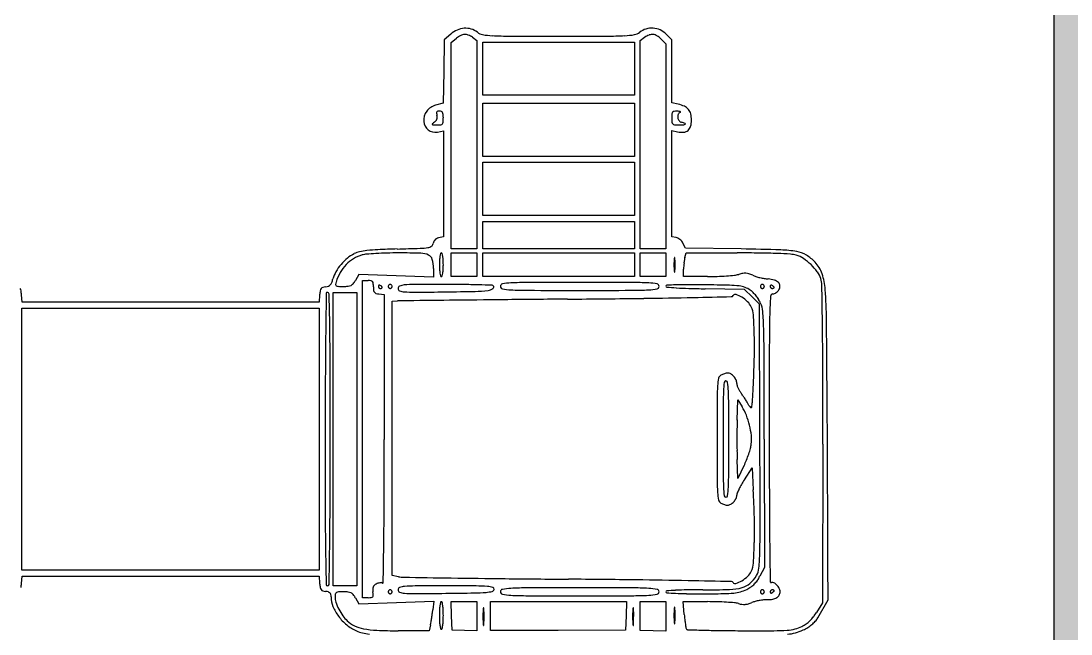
# Model space of a CAD drawing. Header units: metres. Extents: x -22 to 82, y -7 to 32.
# Drawn here: x 19.633 to 21.888, y 27.571 to 28.887 of the extents above; entities that cross this region are included whole.
import ezdxf

# ---------------------------------------------------------------- set-up
doc = ezdxf.new("R2010")
doc.units = ezdxf.units.M
doc.header["$LTSCALE"] = 2
doc.header["$MEASUREMENT"] = 0
doc.layers.add('ZSILUETAEDIFICIO', color=253, linetype='CONTINUOUS')
doc.layers.add('ZVEREDA', color=253, linetype='CONTINUOUS')

msp = doc.modelspace()

# ---------------------------------------------------------------- hatches: boundary and pattern name
at = {"layer": 'ZVEREDA'}
h = msp.add_hatch(dxfattribs=at)
h.set_pattern_fill('AR-SAND', color=256, scale=0.08)
h.set_pattern_definition([(37.5, (100.32176, 117.4582), (-0.00503947, 0.1541459), [0, -0.1216, 0, -0.136, 0, -0.13]), (7.5, (100.32176, 117.4582), (0.14158214, 0.22577169), [0, -0.0656, 0, -0.1096, 0, -0.042]), (327.5, (100.22336, 117.4582), (0.24913135, 0.00045272), [0, -0.04, 0, -0.144, 0, -0.188]), (317.5, (100.22336, 117.4582), (0.24049013, 0.07021405), [0, -0.02, 0, -0.0944, 0, -0.108])])
h.paths.add_polyline_path([(31.4583, 30.1), (-5.5805, 30.142), (-5.4962, 24.7096), (0.5054, 24.7146), (0.5054, 23.0251), (2.9054, 23.0251), (2.9058, 24.7146), (7.7058, 24.7146), (7.7058, 23.0252), (10.1053, 23.0252), (10.1058, 24.7146), (12.5056, 24.7146), (14.9058, 24.7146), (14.9058, 23.0251), (17.3055, 23.0251), (17.3059, 24.7146), (22.1055, 24.6346), (22.1055, 23.0246), (24.505, 23.0246), (24.505, 24.6341), (31.4583, 24.6146), (29.3056, 24.6146), (29.3056, 20.6109), (30.5057, 20.6133), (30.5057, 24.6146), (31.4583, 24.6146)])
h.paths.add_polyline_path([(3.275, 29.8475), (21.8512, 29.8475), (21.8512, 26.263), (3.275, 26.263)], flags=16)
edge = h.paths.add_edge_path(flags=0)
edge.add_line((4.1908, 28.4533), (4.1918, 28.4533))
edge.add_arc((4.0309, 28.4787), 0.1629, 351.0385, 357.366)
edge.add_arc((4.1126, 28.475), 0.0811, 344.5372, 357.3661, ccw=False)
edge = h.paths.add_edge_path(flags=0)
edge.add_arc((4.1295, 28.4836), 0.0424, 8.4462, 17.0428)
edge.add_arc((4.0485, 28.4688), 0.1245, 3.3255, 12.6571, ccw=False)
edge.add_arc((4.0097, 28.4665), 0.1634, 3.3255, 5.868)
edge.add_arc((4.0245, 28.468), 0.1486, 5.8679, 8.4462)
edge = h.paths.add_edge_path(flags=0)
edge.add_arc((4.1876, 27.7105), 0.00551, 0, 44.6492, ccw=False)
edge.add_line((4.1931, 27.7105), (4.1932, 27.7106))
edge.add_arc((4.0831, 27.7214), 0.1106, 354.3758, 357.7808)
edge.add_arc((4.0835, 27.7271), 0.1106, 354.846, 363.6004)
edge.add_arc((4.2651, 27.7157), 0.0736, 165.5855, 181.0366)
edge = h.paths.add_edge_path(flags=0)
edge.add_ellipse((4.1558, 27.5523), major_axis=(-0.0049, 0.5517), ratio=0.076457, start_angle=264.4117, end_angle=281.9146, ccw=False)
edge.add_arc((-177.0033, 27.2461), 181.2018, 0, 0.079936, ccw=False)
edge.add_line((4.1985, 27.2461), (4.2105, 27.659))
edge.add_ellipse((4.1869, 27.7778), major_axis=(0.0158, -0.1078), ratio=0.516109, start_angle=337.0553, end_angle=345.8043, ccw=False)
edge = h.paths.add_edge_path(flags=0)
edge.add_arc((387.038, 26.5735), 383.1771, 179.79628, 179.822716, ccw=False)
edge.add_arc((63.4766, 27.7239), 59.6136, 179.624227, 179.79628, ccw=False)
edge.add_arc((107.9127, 27.4325), 104.0507, 179.489221, 179.624227, ccw=False)
edge.add_arc((4.9088, 28.3258), 1.0432, 173.5744, 178.1176, ccw=False)
edge.add_arc((3.942, 28.4364), 0.0701, 136.944, 174.9431, ccw=False)
edge.add_arc((3.9396, 28.4449), 0.0627, 98.5726, 141.1717, ccw=False)
edge.add_arc((3.9718, 28.2741), 0.2365, 91.7834, 100.1162, ccw=False)
edge.add_arc((4.1614, 22.1858), 6.3277, 91.01273, 91.78342, ccw=False)
edge.add_line((4.0495, 28.5126), (4.1692, 28.5147))
edge.add_line((4.1692, 28.5147), (4.1798, 28.5304))
edge.add_arc((4.1908, 28.5249), 0.0124, 51.761, 153.6132, ccw=False)
edge.add_line((4.1985, 28.5347), (4.1985, 28.5364))
edge.add_arc((4.1933, 28.5159), 0.0211, 75.9141, 183.0668)
edge.add_line((4.1722, 28.5147), (4.0495, 28.5126))
edge.add_arc((4.1614, 22.1858), 6.3277, 91.01273, 91.78342)
edge.add_arc((3.9718, 28.2741), 0.2365, 91.7834, 100.1162)
edge.add_arc((3.9413, 28.4452), 0.0627, 100.1162, 120.5229)
edge.add_arc((3.9423, 28.4373), 0.0701, 117.9506, 158.4595)
edge.add_arc((4.0014, 28.4159), 0.133, 159.246, 175.8968)
edge.add_arc((4.9093, 28.3508), 1.0432, 175.8968, 179.4892)
edge.add_arc((107.9127, 27.4325), 104.0507, 179.489221, 179.624227)
edge.add_arc((63.4766, 27.7239), 59.6136, 179.624227, 179.79628)
edge.add_arc((387.038, 26.5735), 383.1771, 179.79628, 179.822716)
edge.add_line((3.8628, 27.7591), (3.8846, 27.7207))
edge.add_arc((3.9293, 27.7485), 0.0526, 211.8735, 222.0821)
edge.add_arc((3.9401, 27.7583), 0.0672, 222.0818, 230.2564)
edge.add_arc((3.9584, 27.7834), 0.0983, 231.4181, 254.9742)
edge.add_arc((3.9594, 27.7758), 0.0912, 253.174, 268.2173)
edge.add_arc((3.9686, 41.2492), 13.5646, 269.9489, 270.35325)
edge.add_arc((4.0495, 16.955), 10.7299, 89.50758, 89.98541, ccw=False)
edge.add_arc((4.1302, 27.5401), 0.1448, 64.1703, 85.4495, ccw=False)
edge.add_arc((4.1917, 27.6664), 0.00437, 1.4283, 68.3499, ccw=False)
edge.add_arc((4.1974, 27.677), 0.0106, 212.0429, 263.0773, ccw=False)
edge.add_arc((4.2006, 27.71), 0.0405, 231.8085, 252.485, ccw=False)
edge.add_arc((4.1618, 27.6626), 0.0209, 48.5314, 82.6306)
edge.add_arc((4.1193, 27.1331), 0.552, 85.311, 89.9948)
edge.add_arc((4.1184, 16.9552), 10.7299, 89.99478, 90.35325)
edge.add_arc((4.0738, 41.2495), 13.5646, 269.50474, 269.90909, ccw=False)
edge.add_arc((3.9566, 27.7766), 0.0912, 239.2648, 269.9489, ccw=False)
edge.add_arc((3.9401, 27.7583), 0.0672, 215.7669, 243.3781, ccw=False)
edge.add_line((3.8856, 27.719), (3.8628, 27.7591))
edge = h.paths.add_edge_path(flags=0)
edge.add_arc((3.9822, 27.7771), 0.00397, 57.0935, 128.0095, ccw=False)
edge.add_arc((3.9838, 27.7769), 0.00357, -36.3961, 80.5164, ccw=False)
edge.add_arc((3.985, 27.7756), 0.00181, 293.7972, 335.1241, ccw=False)
edge.add_arc((3.9849, 27.7759), 0.00219, 257.1682, 293.7965, ccw=False)
edge.add_arc((3.9855, 27.779), 0.00532, 238.2827, 257.1685, ccw=False)
edge.add_arc((3.9803, 27.7768), 0.00343, 99.0297, 315.498, ccw=False)
edge = h.paths.add_edge_path(flags=0)
edge.add_arc((4.0039, 27.7765), 0.0042, 179.5419, 270.4581)
edge.add_arc((4.0039, 27.7765), 0.0042, 269.35, 383.1232)
edge.add_arc((4.0039, 27.7767), 0.0042, 19.9641, 182.4789)
edge = h.paths.add_edge_path(flags=0)
edge.add_arc((3.9794, 28.4299), 0.000965, 125.0908, 237.6009)
edge.add_arc((3.996, 28.407), 0.0279, 127.8062, 268.779)
edge.add_line((3.9954, 28.3791), (4.0027, 28.3865))
edge.add_arc((4.1001, 28.3876), 0.0974, 166.3647, 180.7016, ccw=False)
edge.add_arc((3.9916, 28.42), 0.0168, 325.7976, 488.4775)
edge.add_arc((3.9953, 28.4523), 0.0238, 233.411, 272.5959)
edge.add_arc((3.987, 28.4251), 0.01, 20.1732, 145.4473)

# ---------------------------------------------------------------- linework, layer by layer
at = {"layer": 'ZSILUETAEDIFICIO'}
for p, q in [((21.8512, 29.7329), (21.8512, 26.1484)), ((20.5423, 28.8471), (20.5409, 28.7791)), ((20.5561, 28.8594), (20.5423, 28.8471)), ((20.5571, 28.8415), (20.5682, 28.8503)), ((20.6027, 28.8525), (20.6121, 28.8459)), ((20.9632, 28.8459), (20.9726, 28.8525)), ((21.0078, 28.8487), (21.0182, 28.8383)), ((21.0309, 28.847), (21.0185, 28.8594)), ((21.0309, 28.7793), (21.0309, 28.847)), ((20.5571, 28.6197), (20.5571, 28.8415)), ((20.6121, 28.8459), (20.6121, 28.6219)), ((20.6248, 28.785), (20.6248, 28.8421)), ((20.6248, 28.8421), (20.7876, 28.8421)), ((20.7876, 28.8421), (20.9505, 28.8421)), ((20.9505, 28.8421), (20.9505, 28.785)), ((20.9632, 28.6219), (20.9632, 28.8459)), ((21.0182, 28.8383), (21.0182, 28.6181)), ((20.5409, 28.7791), (20.5396, 28.7112)), ((20.6248, 28.7279), (20.6248, 28.785)), ((20.9505, 28.785), (20.9505, 28.7279)), ((21.0309, 28.7117), (21.0309, 28.7793)), ((20.5396, 28.7112), (20.5237, 28.7069)), ((20.7876, 28.7279), (20.6248, 28.7279)), ((20.6248, 28.6539), (20.6248, 28.711)), ((20.6248, 28.711), (20.7876, 28.711)), ((20.9505, 28.7279), (20.7876, 28.7279)), ((20.7876, 28.711), (20.9505, 28.711)), ((20.9505, 28.711), (20.9505, 28.6539)), ((21.0446, 28.7087), (21.0309, 28.7117)), ((20.5274, 28.649), (20.5402, 28.6516)), ((20.5402, 28.6516), (20.5402, 28.5379)), ((20.6248, 28.5968), (20.6248, 28.6539)), ((20.9505, 28.6539), (20.9505, 28.5968)), ((21.0309, 28.5382), (21.0309, 28.6524)), ((21.0309, 28.6524), (21.0433, 28.6497)), ((20.6121, 28.6219), (20.6121, 28.398)), ((20.9632, 28.398), (20.9632, 28.6219)), ((20.5571, 28.398), (20.5571, 28.6197)), ((21.0182, 28.6181), (21.0182, 28.398)), ((20.7876, 28.5968), (20.6248, 28.5968)), ((20.6248, 28.527), (20.6248, 28.5841)), ((20.6248, 28.5841), (20.7876, 28.5841)), ((20.9505, 28.5968), (20.7876, 28.5968)), ((20.7876, 28.5841), (20.9505, 28.5841)), ((20.9505, 28.5841), (20.9505, 28.527)), ((20.5402, 28.5379), (20.5402, 28.4243)), ((21.0309, 28.4239), (21.0309, 28.5382)), ((20.6248, 28.4699), (20.6248, 28.527)), ((20.9505, 28.527), (20.9505, 28.4699)), ((20.7876, 28.4699), (20.6248, 28.4699)), ((20.9505, 28.4699), (20.7876, 28.4699)), ((20.6248, 28.4276), (20.6248, 28.4572)), ((20.6248, 28.4572), (20.7876, 28.4572)), ((20.7876, 28.4572), (20.9505, 28.4572)), ((20.9505, 28.4572), (20.9505, 28.4276)), ((20.5402, 28.4243), (20.5299, 28.4217)), ((20.6248, 28.398), (20.6248, 28.4276)), ((20.9505, 28.4276), (20.9505, 28.398)), ((21.0403, 28.4226), (21.0309, 28.4239)), ((20.5846, 28.398), (20.5571, 28.398)), ((20.6121, 28.398), (20.5846, 28.398)), ((20.7876, 28.398), (20.6248, 28.398)), ((20.9505, 28.398), (20.7876, 28.398)), ((20.9907, 28.398), (20.9632, 28.398)), ((21.0182, 28.398), (20.9907, 28.398)), ((21.0602, 28.4001), (21.0549, 28.4107)), ((21.1798, 28.398), (21.0602, 28.4001)), ((20.5571, 28.3641), (20.5571, 28.3895)), ((20.5571, 28.3895), (20.5846, 28.3895)), ((20.5846, 28.3895), (20.6121, 28.3895)), ((20.6121, 28.3895), (20.6121, 28.3641)), ((20.6248, 28.3641), (20.6248, 28.3895)), ((20.6248, 28.3895), (20.7876, 28.3895)), ((20.7876, 28.3895), (20.9505, 28.3895)), ((20.9505, 28.3895), (20.9505, 28.3641)), ((20.9632, 28.3641), (20.9632, 28.3895)), ((20.9632, 28.3895), (20.9907, 28.3895)), ((20.9907, 28.3895), (21.0182, 28.3895)), ((21.0182, 28.3895), (21.0182, 28.3641)), ((21.0589, 28.38), (21.0615, 28.3895)), ((21.0615, 28.3895), (21.1715, 28.3895)), ((20.5189, 28.3561), (20.519, 28.3375)), ((20.5571, 28.3388), (20.5571, 28.3641)), ((20.6121, 28.3641), (20.6121, 28.3388)), ((20.6248, 28.3388), (20.6248, 28.3641)), ((20.9505, 28.3641), (20.9505, 28.3388)), ((20.9632, 28.3388), (20.9632, 28.3641)), ((21.0182, 28.3641), (21.0182, 28.3388)), ((21.0562, 28.3388), (21.0563, 28.3546)), ((20.359, 28.3434), (20.3514, 28.3305)), ((20.439, 28.3404), (20.359, 28.3434)), ((20.3667, 27.9898), (20.3667, 28.3303)), ((20.3667, 28.3303), (20.3784, 28.3303)), ((20.519, 28.3375), (20.439, 28.3404)), ((20.5846, 28.3388), (20.5571, 28.3388)), ((20.6121, 28.3388), (20.5846, 28.3388)), ((20.7876, 28.3388), (20.6248, 28.3388)), ((20.9505, 28.3388), (20.7876, 28.3388)), ((20.9907, 28.3388), (20.9632, 28.3388)), ((21.0182, 28.3388), (20.9907, 28.3388)), ((21.1076, 28.3388), (21.0562, 28.3388)), ((20.3033, 27.9898), (20.3033, 28.3049)), ((20.3033, 28.3049), (20.3287, 28.3049)), ((20.3287, 28.3049), (20.3541, 28.3049)), ((20.3541, 28.3049), (20.3541, 27.9898)), ((21.1872, 28.3113), (21.1027, 28.3126)), ((21.2032, 28.2953), (21.1872, 28.3113)), ((19.6355, 28.2838), (19.6342, 28.2996)), ((19.9543, 28.2838), (19.6355, 28.2838)), ((20.2732, 28.2838), (19.9543, 28.2838)), ((20.2745, 28.2996), (20.2732, 28.2838)), ((20.4016, 28.3015), (20.4133, 28.3001)), ((20.4133, 28.3001), (20.4133, 27.9893)), ((20.4302, 28.2859), (20.4418, 28.2865)), ((20.4302, 27.9913), (20.4302, 28.2859)), ((21.2191, 28.2794), (21.2032, 28.2953)), ((19.635, 27.9898), (19.635, 28.2711)), ((19.635, 28.2711), (19.9543, 28.2711)), ((19.9543, 28.2711), (20.2737, 28.2711)), ((20.2737, 28.2711), (20.2737, 27.9898)), ((21.2202, 27.995), (21.2191, 28.2794)), ((21.1714, 28.0308), (21.1726, 28.0744)), ((21.1726, 28.0744), (21.182, 28.0592)), ((19.635, 27.7085), (19.635, 27.9898)), ((20.2737, 27.9898), (20.2737, 27.7085)), ((20.3033, 27.6746), (20.3033, 27.9898)), ((20.3541, 27.9898), (20.3541, 27.6746)), ((20.3667, 27.6493), (20.3667, 27.9898)), ((20.4302, 27.6968), (20.4302, 27.9913)), ((21.2296, 27.9896), (21.2297, 27.7145)), ((21.3551, 27.9789), (21.3545, 27.638)), ((21.1726, 27.9052), (21.1714, 27.9462)), ((21.186, 27.9327), (21.1726, 27.9052)), ((21.1868, 27.9027), (21.2032, 27.928)), ((21.2032, 27.928), (21.2059, 27.8806)), ((19.9543, 27.7085), (19.635, 27.7085)), ((20.2737, 27.7085), (19.9543, 27.7085)), ((20.4439, 27.6943), (20.4302, 27.6968)), ((21.2297, 27.7145), (21.2202, 27.6956)), ((19.6342, 27.6799), (19.6355, 27.6958)), ((19.6355, 27.6958), (19.9543, 27.6958)), ((19.9543, 27.6958), (20.2732, 27.6958)), ((20.2732, 27.6958), (20.2745, 27.6799)), ((20.3287, 27.6746), (20.3033, 27.6746)), ((20.3541, 27.6746), (20.3287, 27.6746)), ((20.3514, 27.6491), (20.359, 27.6362)), ((20.359, 27.6362), (20.4395, 27.6392)), ((20.3787, 27.6493), (20.3667, 27.6493)), ((20.4395, 27.6392), (20.52, 27.6421)), ((20.52, 27.6421), (20.5177, 27.6235)), ((20.558, 27.6101), (20.5567, 27.6408)), ((20.5567, 27.6408), (20.5844, 27.6408)), ((20.5844, 27.6408), (20.6121, 27.6408)), ((20.6121, 27.6408), (20.6121, 27.6095)), ((20.6417, 27.6097), (20.6417, 27.6408)), ((20.6417, 27.6408), (20.7878, 27.6408)), ((20.7878, 27.6408), (20.9339, 27.6408)), ((20.9339, 27.6408), (20.9327, 27.6101)), ((20.9632, 27.6099), (20.9632, 27.6408)), ((20.9632, 27.6408), (20.9907, 27.6408)), ((20.9907, 27.6408), (21.0182, 27.6408)), ((21.0182, 27.6408), (21.0182, 27.6092)), ((21.0576, 27.6131), (21.055, 27.6408)), ((21.055, 27.6408), (21.1075, 27.6408)), ((21.3545, 27.638), (21.3418, 27.6175)), ((21.3447, 27.6061), (21.3666, 27.6445)), ((20.5592, 27.5795), (20.558, 27.6101)), ((20.6121, 27.6095), (20.6121, 27.5781)), ((20.6417, 27.5786), (20.6417, 27.6097)), ((20.9327, 27.6101), (20.9315, 27.5795)), ((20.9632, 27.579), (20.9632, 27.6099)), ((21.0182, 27.6092), (21.0182, 27.5775)), ((20.5125, 27.5914), (20.5097, 27.578)), ((20.5097, 27.578), (20.4435, 27.5783)), ((20.5857, 27.5788), (20.5592, 27.5795)), ((20.6121, 27.5781), (20.5857, 27.5788)), ((20.7866, 27.579), (20.6417, 27.5786)), ((20.9315, 27.5795), (20.7866, 27.579)), ((20.9907, 27.5782), (20.9632, 27.579)), ((21.0182, 27.5775), (20.9907, 27.5782))]:
    msp.add_line(p, q, dxfattribs=at)
for centre, radius, start, end in [((20.588, 28.8262), 0.0457, 93.8777, 113.6046), ((20.5878, 28.8292), 0.0427, 73.3894, 93.8777), ((20.5886, 28.8319), 0.0399, 51.8115, 73.3895), ((20.987, 28.8315), 0.0404, 106.6056, 128.1886), ((20.9878, 28.8289), 0.0431, 86.0445, 106.6056), ((20.9877, 28.8282), 0.0439, 65.6751, 86.0447), ((20.5901, 28.8213), 0.0511, 113.6046, 131.7572), ((20.6057, 28.8027), 0.0605, 117.5901, 128.1887), ((20.587, 28.8384), 0.0203, 93.6249, 117.5897), ((20.5869, 28.8404), 0.0183, 68.0793, 93.6254), ((20.577, 28.8158), 0.0448, 54.9915, 68.079), ((20.6288, 28.883), 0.0251, 231.8115, 260.4097), ((20.6539, 29.0314), 0.1757, 260.4097, 267.2227), ((20.6869, 29.7125), 0.8575, 267.2226, 269.8015), ((20.7876, 58.7921), 29.9372, 269.80153, 270.00001), ((20.7876, 58.7921), 29.9372, 269.99999, 270.19847), ((20.8884, 29.7125), 0.8575, 270.1985, 272.7774), ((20.9214, 29.0314), 0.1757, 272.7773, 279.5903), ((20.9465, 28.883), 0.0251, 279.5903, 308.1885), ((20.997, 28.8175), 0.0426, 110.5607, 125.0083), ((20.9886, 28.8399), 0.0187, 83.8431, 110.5608), ((20.9885, 28.8389), 0.0197, 57.9862, 83.8431), ((20.9727, 28.8136), 0.0497, 44.9997, 57.986), ((20.9881, 28.829), 0.043, 45.0001, 65.675), ((20.5319, 28.6737), 0.034, 143.9254, 183.674), ((20.5328, 28.673), 0.035, 105.0707, 143.9255), ((20.5299, 28.6899), 0.0043, 147.9795, 185.2716), ((20.5533, 28.692), 0.0278, 185.2718, 194.6555), ((20.5291, 28.6904), 0.00335, 103.9247, 147.9786), ((20.5321, 28.6783), 0.0158, 90, 103.9254), ((20.5321, 28.6837), 0.0104, 67.5686, 90.0002), ((20.5342, 28.6887), 0.00496, 28.5762, 67.5683), ((20.5289, 28.6858), 0.0109, 5.2439, 28.5761), ((21.0381, 28.6873), 0.00696, 141.2059, 175.2875), ((21.0365, 28.6886), 0.00484, 97.2278, 141.2061), ((21.0413, 28.651), 0.0427, 88.3558, 97.2281), ((21.0408, 28.6339), 0.0598, 84.36, 88.3559), ((21.0306, 28.6427), 0.0675, 65.9057, 78.0011), ((21.0517, 28.6841), 0.00778, 111.9745, 157.2451), ((21.0457, 28.6841), 0.00946, 68.7488, 84.359), ((21.0484, 28.6924), 0.00121, 291.974, 345.7645), ((21.0489, 28.6923), 0.000663, 345.767, 68.7516), ((21.0483, 28.6823), 0.0241, 39.8475, 65.9055), ((21.049, 28.6829), 0.0232, 13.1199, 39.8473), ((20.5225, 28.6731), 0.0245, 183.6739, 232.5955), ((20.5172, 28.666), 0.00092, 130.0286, 224.8679), ((20.5703, 28.6028), 0.0835, 126.175, 130.029), ((20.5106, 28.6844), 0.0176, 306.1753, 320.6817), ((20.5148, 28.6809), 0.0121, 320.6815, 339.8434), ((20.5151, 28.6808), 0.0119, 339.8433, 359.2728), ((20.5108, 28.6809), 0.0162, 359.2722, 14.6545), ((20.5341, 28.6704), 0.00555, 276.2986, 317.6426), ((20.5334, 28.671), 0.00638, 317.6431, 355.0749), ((20.4573, 28.6793), 0.0829, 0.0001, 5.2441), ((20.4372, 28.6793), 0.1029, 355.0746, 359.9999), ((21.1354, 28.6793), 0.1046, 175.2878, 180), ((21.1339, 28.6793), 0.103, 180, 185.011), ((21.0372, 28.6708), 0.00595, 185.0109, 225.0001), ((21.0372, 28.6708), 0.00595, 224.9999, 264.9891), ((21.0564, 28.6821), 0.0128, 157.2452, 188.4509), ((21.058, 28.6824), 0.0145, 188.4507, 217.4321), ((21.0546, 28.6797), 0.0101, 217.4326, 255.3453), ((21.029, 28.5819), 0.091, 70.4066, 75.3449), ((21.0564, 28.67), 0.00528, 272.2022, 310.6897), ((21.0592, 28.6667), 0.000979, 310.6904, 70.4069), ((21.0224, 28.6745), 0.0508, 344.5907, 360), ((21.013, 28.6745), 0.0601, 0.0001, 13.1202), ((20.5225, 28.6732), 0.0246, 232.5955, 281.3099), ((20.5184, 28.6673), 0.00269, 224.8683, 268.6047), ((20.5267, 29.0064), 0.3419, 268.6046, 269.9998), ((20.5267, 28.7372), 0.0728, 270.0001, 276.299), ((21.0457, 28.7675), 0.103, 264.989, 270), ((21.0533, 28.695), 0.0464, 257.6123, 274.0281), ((21.0457, 28.9484), 0.2839, 269.9999, 272.2025), ((21.0554, 28.6651), 0.0164, 274.0283, 309.7343), ((21.055, 28.6656), 0.017, 309.7341, 344.5906), ((20.5327, 28.407), 0.0148, 118.8089, 136.1073), ((20.5344, 28.4039), 0.0183, 104.0896, 118.8094), ((21.0385, 28.4104), 0.0124, 62.3136, 81.8273), ((21.0325, 28.399), 0.0252, 50.8657, 62.3131), ((21.0311, 28.3972), 0.0275, 39.84, 50.8664), ((20.4149, 28.0395), 0.3573, 92.4321, 96.236), ((20.5218, 25.5222), 2.8769, 91.6135, 92.432), ((20.2386, 35.5738), 7.1787, 271.61356, 272.01119), ((20.4855, 28.5452), 0.1458, 272.0112, 278.5538), ((20.5044, 28.4194), 0.0185, 278.5539, 304.2162), ((20.5103, 28.4107), 0.00808, 304.2158, 351.9161), ((20.5321, 28.4076), 0.014, 154.1071, 171.9163), ((20.5319, 28.4077), 0.0138, 136.1076, 154.1072), ((21.036, 28.4013), 0.0211, 26.3868, 39.8397), ((21.068, 22.0713), 6.3277, 88.21658, 88.98732), ((21.2576, 28.1595), 0.2365, 79.8838, 88.2166), ((20.4051, 28.2936), 0.1106, 129.9482, 139.9416), ((20.3882, 28.3096), 0.0789, 121.144, 136.0302), ((20.3811, 28.3222), 0.0732, 116.3345, 129.9482), ((20.3856, 28.3138), 0.074, 105.5214, 121.144), ((20.3722, 28.3402), 0.0533, 102.8737, 116.3346), ((20.391, 28.2582), 0.1373, 96.2359, 102.8737), ((20.3796, 28.3354), 0.0516, 94.7124, 105.5214), ((20.4377, 27.6313), 0.758, 93.194, 94.7126), ((20.4396, 27.596), 0.7934, 91.4712, 93.1939), ((20.4449, 27.3908), 0.9987, 90.0214, 91.4712), ((20.4451, 26.7844), 1.6051, 88.3355, 90.0215), ((20.4905, 28.3447), 0.0442, 65.8106, 88.3354), ((20.5029, 28.3723), 0.0139, 14.3424, 65.8107), ((20.4373, 28.3555), 0.0816, 0.4139, 14.3422), ((20.6907, 28.3641), 0.159, 176.4673, 180.0001), ((20.6115, 28.369), 0.0796, 170.5376, 176.4671), ((20.5971, 28.3714), 0.0651, 165.0229, 170.5379), ((20.5359, 28.3878), 0.00173, 89.9999, 165.0227), ((20.5359, 28.3878), 0.00173, 14.9773, 90.0001), ((20.4748, 28.3714), 0.0651, 9.4621, 14.9771), ((20.4604, 28.369), 0.0796, 3.5329, 9.4624), ((20.3812, 28.3641), 0.159, 359.9999, 3.5327), ((21.1167, 28.3679), 0.0811, 172.9257, 177.3656), ((21.0406, 28.3773), 0.00435, 148.1481, 172.9257), ((21.0372, 28.3795), 0.000316, 7.0748, 148.1489), ((20.9839, 28.3729), 0.0539, 1.1868, 7.0739), ((20.5623, 28.3641), 0.4757, 0.0002, 1.1871), ((21.2049, 28.3534), 0.1486, 171.5539, 174.1321), ((21.0999, 28.369), 0.0424, 164.9981, 171.5542), ((21.1715, 24.4093), 3.9802, 89.2959, 90), ((21.2034, 27.003), 1.3863, 87.7497, 89.2959), ((21.2168, 27.3434), 1.0457, 86.2158, 87.7497), ((21.2821, 28.3308), 0.0561, 73.3214, 86.2158), ((21.2811, 28.3276), 0.0595, 56.5511, 73.3214), ((21.2881, 28.3306), 0.0627, 59.4771, 79.8838), ((21.249, 28.279), 0.1177, 46.4875, 56.5513), ((21.2774, 28.3124), 0.0838, 43.0558, 59.477), ((20.4035, 28.295), 0.1085, 139.9415, 150.0193), ((20.3926, 28.3053), 0.0851, 136.0303, 150.3208), ((20.6907, 28.3641), 0.159, 179.9999, 183.5327), ((20.6115, 28.3592), 0.0796, 183.5329, 189.4624), ((20.4604, 28.3592), 0.0796, 350.5376, 356.4671), ((20.3812, 28.3641), 0.159, 356.4673, 0.0001), ((21.1985, 28.3641), 0.1629, 177.366, 180.0001), ((21.1985, 28.3641), 0.1629, 179.9999, 182.634), ((21.1167, 28.3604), 0.0811, 182.6344, 187.0743), ((21.0406, 28.3509), 0.00435, 187.0743, 211.8519), ((20.9839, 28.3554), 0.0539, 352.9261, 358.8132), ((20.5623, 28.3641), 0.4757, 358.8129, 359.9998), ((21.1808, 28.3542), 0.1245, 176.6742, 179.7913), ((21.2197, 28.3519), 0.1634, 174.132, 176.6743), ((21.2504, 28.2805), 0.1156, 36.3676, 46.4873), ((21.2874, 28.3218), 0.0701, 19.001, 43.056), ((20.2317, 28.353), 0.0739, 338.3009, 344.8698), ((20.3655, 28.3169), 0.0646, 150.0193, 164.8699), ((20.4068, 28.2972), 0.1014, 150.3208, 162.8563), ((20.3031, 28.359), 0.0561, 320.7394, 329.4289), ((20.3784, 28.2877), 0.0426, 81.2165, 89.9998), ((20.3841, 28.3246), 0.00526, 40.2366, 81.217), ((20.383, 28.3237), 0.00669, 5.5799, 40.2362), ((20.5971, 28.3569), 0.0651, 189.4621, 194.9771), ((20.5359, 28.3405), 0.00173, 194.9773, 270.0001), ((20.5359, 28.3405), 0.00173, 269.9999, 345.0227), ((20.4748, 28.3569), 0.0651, 345.0229, 350.5379), ((21.0372, 28.3488), 0.000316, 211.8511, 352.9252), ((21.1076, 28.964), 0.6253, 269.9999, 271.9067), ((21.1103, 28.8829), 0.5441, 271.9068, 274.0232), ((21.1139, 28.8319), 0.493, 274.0229, 276.0131), ((21.1602, 28.3915), 0.0501, 276.0134, 286.6788), ((21.1979, 28.2659), 0.081, 100.3538, 106.6784), ((21.1883, 28.3182), 0.0278, 86.3053, 100.3542), ((21.1884, 28.3192), 0.0269, 71.9569, 86.3049), ((21.1743, 28.2759), 0.0723, 65.109, 71.957), ((21.2284, 28.3925), 0.0561, 245.109, 252.5903), ((21.2511, 28.4649), 0.1321, 252.5905, 256.5385), ((21.2523, 28.47), 0.1373, 256.5381, 260.4501), ((21.2431, 28.4152), 0.0817, 260.4502, 266.2217), ((21.2334, 28.2684), 0.0653, 73.981, 86.2217), ((21.2458, 28.3117), 0.0203, 44.762, 73.981), ((21.3022, 28.3186), 0.0514, 17.8199, 36.3678), ((21.3045, 28.3193), 0.0489, 0.9466, 17.8197), ((21.2279, 28.3013), 0.133, 4.103, 19.0009), ((19.6221, 28.3064), 0.0111, 10.1054, 35.9935), ((19.5409, 28.2919), 0.0936, 4.7312, 10.105), ((20.369, 28.2918), 0.0948, 169.9107, 175.2687), ((20.2862, 28.3065), 0.0107, 143.2127, 169.911), ((20.2833, 28.3087), 0.00713, 108.1304, 143.2122), ((20.291, 28.2852), 0.0318, 96.5719, 108.1308), ((20.2844, 28.3425), 0.0258, 276.5721, 290.3264), ((20.2904, 28.3031), 0.00182, 89.9999, 179.2239), ((20.2904, 28.3005), 0.00439, 2.2739, 89.9998), ((20.2897, 28.3282), 0.0106, 290.3265, 317.0365), ((20.2863, 28.3313), 0.0152, 317.0361, 338.3009), ((20.3342, 28.3196), 0.0255, 162.8563, 175.3863), ((20.3117, 28.3214), 0.00282, 175.3857, 238.4022), ((20.3145, 28.326), 0.00822, 238.4029, 267.7098), ((20.3254, 28.5982), 0.2806, 267.7095, 269.9999), ((20.3254, 28.4285), 0.1109, 270.0001, 275.3749), ((20.3341, 28.3356), 0.0176, 275.3747, 296.339), ((20.3357, 28.3324), 0.014, 296.339, 320.7397), ((20.3124, 28.3168), 0.0776, 359.8297, 5.5801), ((20.4563, 28.3164), 0.0663, 179.8295, 186.3938), ((20.3984, 28.3099), 0.008, 186.3941, 217.5379), ((20.3972, 28.3089), 0.00643, 217.5374, 253.6477), ((20.4042, 28.3179), 0.00357, 155.1237, 180.0001), ((20.4053, 28.3179), 0.0047, 180, 201.3283), ((20.4026, 28.3186), 0.00181, 113.7972, 155.1241), ((20.4051, 28.3178), 0.0045, 201.3281, 223.3579), ((20.4027, 28.3182), 0.00219, 77.1682, 113.7965), ((20.4049, 28.3176), 0.00429, 223.3582, 246.0116), ((20.402, 28.3152), 0.00532, 58.2827, 77.1685), ((20.4048, 28.3173), 0.00397, 246.0115, 269.9998), ((20.396, 28.3054), 0.0168, 51.5225, 58.2826), ((20.4048, 28.323), 0.00965, 269.9994, 279.6576), ((20.3983, 28.3084), 0.013, 43.358, 51.5222), ((20.4055, 28.3192), 0.0058, 279.6588, 293.7973), ((20.4005, 28.3105), 0.01, 34.5527, 43.3579), ((20.4064, 28.3171), 0.00343, 293.7967, 312.3517), ((20.4081, 28.3152), 0.000965, 312.3525, 0.0008), ((20.4075, 28.3152), 0.00157, 0.0007, 34.5536), ((20.4259, 28.3176), 0.0042, 157.3753, 179.9994), ((20.4259, 28.3176), 0.0042, 180.0006, 202.6247), ((20.426, 28.3176), 0.00426, 135.0008, 157.3768), ((20.426, 28.3176), 0.00426, 202.6232, 224.9992), ((20.426, 28.3176), 0.00426, 112.6232, 134.9992), ((20.426, 28.3176), 0.00426, 225.0008, 247.3768), ((20.426, 28.3176), 0.0042, 90.0006, 112.6247), ((20.426, 28.3176), 0.0042, 247.3753, 269.9994), ((20.426, 28.3176), 0.0042, 67.3753, 89.9994), ((20.426, 28.3176), 0.0042, 270.0006, 292.6247), ((20.4259, 28.3176), 0.00426, 45.0008, 67.3768), ((20.4259, 28.3176), 0.00426, 292.6232, 314.9992), ((20.4259, 28.3176), 0.00426, 22.6232, 44.9992), ((20.4259, 28.3176), 0.00426, 315.0008, 337.3768), ((20.426, 28.3176), 0.0042, 0.0006, 22.6247), ((20.426, 28.3176), 0.0042, 337.3753, 359.9994), ((20.4482, 28.3133), 0.00536, 111.8261, 179.9999), ((20.4482, 28.3133), 0.00531, 179.9998, 248.7217), ((20.4594, 28.2854), 0.0354, 94.8391, 111.8259), ((20.459, 28.341), 0.0351, 248.7218, 265.8583), ((20.4798, 28.0443), 0.2774, 90.284, 94.8393), ((20.4768, 28.5873), 0.282, 265.8584, 270.3626), ((20.5437, 15.1579), 13.1639, 89.99994, 90.2839), ((20.3901, 42.2989), 13.9939, 270.36257, 270.63484), ((20.5437, 24.7226), 3.5993, 89.3814, 90), ((20.4863, 33.6144), 5.3088, 270.6348, 271.3169), ((20.5618, 26.3952), 1.9265, 88.394, 89.3816), ((20.6021, 28.5778), 0.2709, 271.317, 277.2577), ((20.4227, 21.4364), 6.8873, 88.15315, 88.39402), ((20.6332, 28.3334), 0.0246, 277.2577, 303.7886), ((20.6446, 28.3161), 0.00404, 45.0004, 88.1537), ((20.6447, 28.3162), 0.00384, 303.7888, 45.0001), ((20.6682, 28.3176), 0.00533, 100.5251, 179.9999), ((20.6682, 28.3176), 0.00533, 180.0001, 259.4749), ((20.6919, 28.1899), 0.1353, 92.8422, 100.5252), ((20.6919, 28.4454), 0.1353, 259.4748, 267.1578), ((20.7239, 27.5453), 0.7807, 90.1569, 92.8422), ((20.7239, 29.09), 0.7807, 267.1578, 269.8431), ((20.8332, -12.3599), 40.686, 89.99996, 90.15695), ((20.8332, 68.9951), 40.686, 269.84305, 270.00004), ((20.8333, -12.3599), 40.686, 89.84305, 90.00004), ((20.8333, 68.9951), 40.686, 269.99996, 270.15695), ((20.9426, 27.5453), 0.7807, 87.1578, 89.8431), ((20.9426, 29.09), 0.7807, 270.1569, 272.8422), ((20.9746, 28.1899), 0.1353, 79.4749, 87.1579), ((20.9746, 28.4454), 0.1353, 272.8421, 280.5251), ((20.9983, 28.3176), 0.00533, 0.0001, 79.4749), ((20.9983, 28.3176), 0.00533, 280.5251, 359.9999), ((21.0201, 28.3181), 0.00193, 93.0065, 179.9997), ((21.0201, 28.3181), 0.00194, 180.0002, 265.3922), ((21.0795, 27.1879), 1.1337, 92.006, 93.0068), ((21.1309, 29.692), 1.3803, 265.3917, 266.2546), ((21.0647, 27.6098), 0.7115, 89.9153, 92.0058), ((21.0902, 29.0716), 0.7586, 266.2548, 268.2601), ((21.062, 25.7753), 2.546, 89.1058, 89.9152), ((21.1394, 30.6886), 2.3763, 268.26, 269.1162), ((21.0043, 22.0784), 6.2434, 88.62152, 89.10578), ((21.149, 28.0912), 0.2289, 83.3151, 88.6216), ((21.1691, 28.2631), 0.0558, 69.8117, 83.3153), ((21.1721, 28.2711), 0.0472, 54.5028, 69.8117), ((21.173, 28.2724), 0.0457, 44.5556, 54.5028), ((21.2254, 28.3176), 0.0042, 157.3753, 179.9994), ((21.2254, 28.3176), 0.0042, 180.0006, 202.6247), ((21.2255, 28.3176), 0.00426, 135.0008, 157.3768), ((21.2255, 28.3176), 0.00426, 202.6232, 224.9992), ((21.2255, 28.3176), 0.00426, 112.6232, 134.9992), ((21.2255, 28.3176), 0.00426, 225.0008, 247.3768), ((21.2254, 28.3176), 0.0042, 90.0006, 112.6247), ((21.2254, 28.3176), 0.0042, 247.3753, 269.9994), ((21.2254, 28.3176), 0.0042, 67.3753, 89.9994), ((21.2254, 28.3176), 0.0042, 270.0006, 292.6247), ((21.2254, 28.3176), 0.00426, 45.0008, 67.3768), ((21.2254, 28.3176), 0.00426, 292.6232, 314.9992), ((21.2254, 28.3176), 0.00426, 22.6232, 44.9992), ((21.2254, 28.3176), 0.00426, 315.0008, 337.3768), ((21.2255, 28.3176), 0.0042, 0.0006, 22.6247), ((21.2255, 28.3176), 0.0042, 337.3753, 359.9994), ((21.2459, 28.3179), 0.00357, 155.1237, 180.0001), ((21.2471, 28.3179), 0.0047, 180, 201.3283), ((21.2443, 28.3186), 0.00181, 113.7972, 155.1241), ((21.2469, 28.3178), 0.0045, 201.3281, 223.3579), ((21.2445, 28.3182), 0.00219, 77.1682, 113.7965), ((21.2467, 28.3176), 0.00429, 223.3582, 246.0116), ((21.2438, 28.3152), 0.00532, 58.2827, 77.1685), ((21.2466, 28.3173), 0.00397, 246.0115, 269.9998), ((21.2378, 28.3054), 0.0168, 51.5225, 58.2826), ((21.2466, 28.323), 0.00965, 269.9994, 279.6576), ((21.2401, 28.3084), 0.013, 43.358, 51.5222), ((21.2472, 28.3192), 0.0058, 279.6588, 293.7973), ((21.2423, 28.3105), 0.01, 34.5527, 43.3579), ((21.2482, 28.3171), 0.00343, 293.7967, 312.3517), ((21.2492, 28.3152), 0.00157, 0.0007, 34.5536), ((21.2499, 28.3152), 0.000965, 312.3525, 0.0008), ((21.2415, 28.3249), 0.0245, 304.219, 314.0875), ((21.2477, 28.3185), 0.0156, 314.0879, 327.9181), ((21.2527, 28.3186), 0.0106, 0.8625, 44.7617), ((21.2477, 28.3185), 0.0156, 327.9179, 0.8627), ((6.4419, 28.0738), 14.9135, 0.64844, 0.94661), ((20.32, 28.2362), 1.0432, 0.5108, 4.1031), ((109.462, 27.0954), 89.1816, 179.224039, 179.277438), ((18.1271, 28.2146), 2.1693, 1.1423, 2.274), ((20.4059, 28.3388), 0.0376, 253.6481, 263.4365), ((20.4533, 28.0682), 0.2186, 90.6056, 93.0076), ((26.917, -583.6865), 612.0074, 90.5957277, 90.6053534), ((21.9773, -108.6047), 136.8999, 90.546969, 90.595785), ((23.0969, -225.8804), 254.181, 90.516266, 90.546977), ((20.3022, 84.272), 55.984, 270.5163, 270.6843), ((20.8442, 38.8915), 10.6002, 270.68435, 271.26075), ((20.1921, 68.5202), 40.2361, 271.26075, 271.37626), ((21.1584, 28.301), 0.00535, 271.3766, 327.1025), ((21.1673, 28.2952), 0.00531, 70.9542, 147.1018), ((21.1495, 28.2434), 0.0601, 58.0019, 70.9546), ((21.141, 28.23), 0.076, 46.0394, 58.002), ((21.1676, 28.2575), 0.0377, 25.8415, 46.0392), ((21.1377, 28.2377), 0.0952, 38.8101, 44.5557), ((21.136, 28.2363), 0.0974, 33.1025, 38.8103), ((21.1709, 28.2591), 0.0556, 24.4248, 33.1021), ((22.2568, 28.2323), 1.0158, 176.414, 178.5233), ((21.2492, 28.2954), 0.00623, 98.5932, 176.4143), ((21.2463, 28.3145), 0.0131, 278.5929, 294.2438), ((21.2419, 28.3243), 0.0239, 294.2439, 304.2192), ((21.1591, 28.2534), 0.0472, 3.715, 25.8415), ((21.1718, 28.2594), 0.0547, 4.6787, 24.425), ((20.5475, 28.2084), 0.6811, 1.5605, 4.6786), ((16.2578, 28.1773), 4.039, 0.0763, 1.1424), ((20.1461, 28.1876), 1.0623, 1.4073, 3.7151), ((24.0635, 28.1857), 2.8231, 178.5233, 179.9113), ((10.9223, 28.1245), 10.4329, 0.06924, 0.64838), ((-82.6833, 27.3179), 104.0507, 0.37579, 0.510779), ((31.6322, 28.0769), 11.3456, 179.27738, 179.77838), ((18.5256, 28.1533), 2.7037, 0.1424, 1.5606), ((20.0828, 28.186), 1.1256, 358.7106, 1.4073), ((-136.462, 27.9741), 156.7589, 359.999942, 0.07626), ((150.3853, 27.9901), 129.1451, 179.911273, 179.999967), ((19.2833, 28.204), 1.9253, 356.9065, 358.7105), ((-58.0852, 27.9629), 79.3148, 0.019329, 0.1424), ((21.1409, 28.1186), 0.00964, 118.155, 168.2238), ((21.1533, 28.0954), 0.036, 111.8375, 118.1554), ((21.158, 28.0836), 0.0487, 106.8002, 111.8366), ((21.1568, 28.0877), 0.0444, 101.6481, 106.8009), ((21.1508, 28.1166), 0.0149, 89.9998, 101.6476), ((21.1508, 28.1183), 0.0132, 59.3809, 90.0001), ((21.1437, 28.1062), 0.0272, 41.5776, 59.3807), ((-28.7746, 28.0765), 50.1298, 359.88844, 0.06926), ((54.1619, 27.9898), 33.8755, 179.77839, 180.00001), ((21.6863, 28.0714), 0.558, 176.5903, 179.7618), ((21.24, 28.0979), 0.1109, 168.2238, 176.5903), ((21.4243, 28.0784), 0.2827, 173.3079, 177.0891), ((21.1472, 28.1109), 0.0037, 90.0003, 173.3084), ((21.1472, 28.1109), 0.0037, 6.6916, 89.9997), ((20.8701, 28.0784), 0.2827, 2.9109, 6.6921), ((21.1422, 28.1049), 0.0292, 24.3694, 41.5782), ((21.1521, 28.1094), 0.0184, 359.9999, 24.369), ((21.1844, 28.1094), 0.0139, 179.9998, 197.9464), ((21.2237, 28.1221), 0.0552, 197.9466, 204.3845), ((21.8579, 28.0563), 0.7168, 177.0891, 179.679), ((20.4365, 28.0563), 0.7168, 0.321, 2.9109), ((21.232, 28.1259), 0.0644, 204.3843, 210.5838), ((21.2276, 28.1233), 0.0592, 210.5838, 217.1838), ((21.0554, 27.9926), 0.1569, 34.5221, 37.1839), ((20.9626, 27.9288), 0.2696, 32.7472, 34.5222), ((16.8315, 28.3366), 4.3807, 356.4808, 356.9064), ((41.2948, 27.9898), 20.1667, 179.76168, 180.00003), ((33.729, 27.9898), 12.5881, 179.67897, 180.00005), ((8.5654, 27.9898), 12.5881, 359.99995, 0.32103), ((21.0878, 28.0007), 0.1109, 21.3739, 31.8784), ((20.9707, 27.934), 0.2599, 30.9599, 32.7473), ((21.1017, 28.0126), 0.1071, 27.4925, 30.9596), ((21.2088, 28.0684), 0.0136, 207.4931, 231.1838), ((21.2012, 28.0589), 0.00147, 231.183, 346.5145), ((21.151, 28.0709), 0.053, 346.5149, 356.4808), ((21.0286, 27.9775), 0.1745, 13.897, 21.374), ((22.3167, 27.9991), 1.1458, 178.4123, 179.3958), ((21.0355, 27.9792), 0.1674, 6.3124, 13.897), ((81.72, 27.9898), 61.4336, 179.999988, 180.151478), ((-16.5881, 27.9893), 37.0014, 359.79143, 359.99999), ((41.2948, 27.9898), 20.1667, 179.99997, 180.23832), ((33.729, 27.9898), 12.5881, 179.99995, 180.32103), ((8.5654, 27.9898), 12.5881, 359.67897, 0.00005), ((23.368, 27.988), 2.1972, 179.3958, 180), ((21.1218, 27.9887), 0.0805, 353.2034, 6.3124), ((-82.2125, 27.5981), 103.4334, 0.117849, 0.219836), ((69.8492, 27.9902), 48.6089, 179.99999, 180.17555), ((-38.2473, 27.6094), 59.6136, 0.203686, 0.375803), ((-34.9989, 27.974), 55.2959, 359.84022, 359.99996), ((23.3392, 27.988), 2.1683, 179.9999, 180.6057), ((20.9905, 28.0273), 0.2172, 341.3048, 344.7005), ((21.1389, 27.9867), 0.0633, 344.7007, 353.2033), ((22.1699, 27.9756), 0.999, 180.6057, 181.687), ((21.0213, 28.0134), 0.1835, 333.8886, 337.9665), ((20.9692, 28.0345), 0.2396, 337.9665, 341.305), ((21.6863, 27.9082), 0.558, 180.2382, 183.4097), ((21.8579, 27.9233), 0.7168, 180.321, 182.9109), ((20.4365, 27.9233), 0.7168, 357.0891, 359.679), ((21.3776, 27.7794), 0.2272, 147.1241, 150.1592), ((21.4243, 27.9012), 0.2827, 182.9109, 186.6921), ((20.8701, 27.9012), 0.2827, 353.3079, 357.0891), ((21.3184, 27.8122), 0.1594, 153.8547, 157.2333), ((21.3321, 27.8055), 0.1748, 150.1593, 153.8546), ((19.4907, 27.7825), 1.718, 1.2946, 3.2761), ((10.6363, 27.8902), 9.7768, 359.23015, 359.79141), ((21.24, 27.8816), 0.1109, 183.4097, 191.7762), ((21.1409, 27.861), 0.00964, 191.7762, 241.845), ((21.1472, 27.8687), 0.0037, 186.6916, 269.9997), ((21.1472, 27.8687), 0.0037, 270.0003, 353.3084), ((21.143, 27.8744), 0.0285, 300.4393, 317.3707), ((21.142, 27.8753), 0.0298, 317.3707, 333.9581), ((21.1542, 27.8694), 0.0163, 333.9578, 359.9998), ((21.1822, 27.8694), 0.0117, 157.2331, 179.9999), ((21.1533, 27.8842), 0.036, 241.8446, 248.1625), ((21.158, 27.896), 0.0487, 248.1634, 253.1998), ((21.1568, 27.8918), 0.0444, 253.1991, 258.3519), ((21.1508, 27.8629), 0.0149, 258.3524, 270.0002), ((21.1508, 27.8611), 0.013, 269.9998, 300.4389), ((28.6348, 27.8639), 7.3943, 180.17552, 180.88094), ((26.5578, 27.8439), 6.2713, 180.15151, 180.96121), ((14.6365, 27.8355), 5.6602, 358.9878, 359.8401), ((20.0727, 27.7956), 1.1359, 358.5929, 1.2946), ((18.8221, 27.806), 2.3986, 358.5853, 0.1178), ((-361.8087, 26.4589), 383.1771, 0.177284, 0.203715), ((20.0888, 27.7952), 1.1197, 356.3393, 358.5928), ((-29.4387, 28.4286), 49.8554, 359.14198, 359.23022), ((20.6976, 27.7596), 0.5226, 354.8283, 358.5854), ((43.2414, 28.0885), 22.0027, 180.88102, 181.05475), ((33.1043, 27.9538), 12.8187, 180.96122, 181.23441), ((9.2957, 27.9299), 11.0019, 358.68599, 358.98783), ((21.157, 27.7269), 0.0494, 334.6142, 356.3394), ((21.171, 27.7202), 0.0338, 312.8088, 334.6144), ((21.1495, 27.7357), 0.0743, 311.3959, 328.4789), ((21.1819, 27.7158), 0.0363, 328.479, 354.8284), ((19.5407, 27.6877), 0.0938, 349.8977, 355.2688), ((20.3693, 27.6878), 0.0951, 184.7311, 190.0864), ((20.2917, 27.6777), 0.00304, 181.2345, 270.0004), ((20.2917, 27.6777), 0.00304, 270.0004, 358.6859), ((20.3984, 27.6685), 0.00974, 132.239, 157.2846), ((20.4059, 27.6602), 0.021, 118.1548, 132.239), ((20.4087, 27.655), 0.0268, 109.4243, 118.1549), ((20.4075, 27.6584), 0.0232, 99.6991, 109.4242), ((20.4066, 27.6637), 0.0179, 88.9625, 99.6992), ((20.4068, 27.6772), 0.00436, 58.2822, 88.9622), ((20.4098, 27.682), 0.0013, 238.2825, 359.1419), ((20.4558, 27.7609), 0.0676, 259.9159, 269.1097), ((20.4599, 27.6357), 0.0379, 94.6941, 111.0323), ((22.1858, 139.1008), 111.421, 269.109812, 269.162294), ((20.4809, 27.3803), 0.2942, 90.2738, 94.6942), ((20.5468, 13.5753), 14.0993, 90.00004, 90.27368), ((20.5468, 16.0041), 11.6706, 89.68735, 89.99996), ((20.9924, 57.4825), 29.7939, 269.16222, 269.38613), ((20.6085, 27.3086), 0.3659, 85.8701, 89.6872), ((20.6304, 27.6115), 0.0622, 74.7919, 85.8705), ((21.258, 82.2671), 54.58, 269.38607, 269.5284), ((20.4674, -13.7868), 41.4772, 89.32651, 89.52842), ((20.7891, 13.5832), 14.1053, 88.87526, 89.32652), ((19.0524, -74.8769), 102.5825, 88.823226, 88.875251), ((21.1591, 27.6798), 0.00412, 33.0917, 88.8235), ((21.167, 27.6849), 0.00532, 213.0914, 289.0659), ((21.1473, 27.7419), 0.0656, 289.066, 301.2299), ((21.1404, 27.7533), 0.0789, 301.2298, 312.8085), ((21.1713, 27.7109), 0.0413, 284.8646, 311.396), ((21.1724, 27.715), 0.0511, 304.2171, 315), ((21.1724, 27.715), 0.0511, 315, 325.7829), ((21.1455, 27.7333), 0.0836, 325.7827, 333.2396), ((21.2443, 27.6835), 0.00188, 181.055, 290.9938), ((21.2472, 27.6759), 0.00625, 60.6236, 110.9936), ((21.2368, 27.6574), 0.0276, 43.8631, 60.6235), ((21.2336, 27.6543), 0.032, 28.1761, 43.8632), ((20.2861, 27.673), 0.0106, 190.0869, 216.9654), ((20.2833, 27.6709), 0.00714, 216.9649, 252.0841), ((20.2912, 27.6952), 0.0327, 252.0841, 263.4364), ((20.2833, 27.6268), 0.0362, 73.998, 83.4361), ((20.2911, 27.654), 0.00785, 44.6672, 73.998), ((20.2919, 27.6548), 0.00678, 12.4069, 44.6674), ((20.2746, 27.651), 0.0245, 360, 12.4068), ((20.3529, 27.651), 0.0538, 180, 202.297), ((20.3355, 27.6512), 0.028, 167.5146, 179.9998), ((20.3431, 27.6512), 0.0355, 180, 199.024), ((20.3128, 27.6563), 0.00467, 120.6604, 167.5152), ((20.3155, 27.6517), 0.01, 93.1989, 120.6599), ((20.3257, 27.4696), 0.1923, 90.0001, 93.199), ((20.3257, 27.5569), 0.105, 84.4359, 90), ((20.3341, 27.6441), 0.0174, 63.4092, 84.4357), ((20.3356, 27.6471), 0.0141, 39.2352, 63.409), ((20.3032, 27.6206), 0.056, 30.5712, 39.2357), ((20.385, 27.6541), 0.00446, 276.6382, 320.5018), ((20.4004, 27.6676), 0.012, 157.285, 179.275), ((20.4278, 27.6673), 0.0394, 179.2744, 188.3494), ((20.3848, 27.6543), 0.00475, 320.5008, 2.3889), ((20.3209, 27.6516), 0.0686, 2.39, 8.3499), ((20.4259, 27.662), 0.0042, 157.3753, 179.9994), ((20.4259, 27.662), 0.0042, 180.0006, 202.6247), ((20.426, 27.6619), 0.00426, 135.0008, 157.3768), ((20.426, 27.662), 0.00426, 202.6232, 224.9992), ((20.426, 27.6619), 0.00426, 112.6232, 134.9992), ((20.426, 27.662), 0.00426, 225.0008, 247.3768), ((20.426, 27.662), 0.0042, 90.0006, 112.6247), ((20.426, 27.6619), 0.0042, 247.3753, 269.9994), ((20.426, 27.662), 0.0042, 67.3753, 89.9994), ((20.426, 27.6619), 0.0042, 270.0006, 292.6247), ((20.4259, 27.6619), 0.00426, 45.0008, 67.3768), ((20.4259, 27.662), 0.00426, 292.6232, 314.9992), ((20.4259, 27.6619), 0.00426, 22.6232, 44.9992), ((20.4259, 27.662), 0.00426, 315.0008, 337.3768), ((20.426, 27.662), 0.0042, 0.0006, 22.6247), ((20.426, 27.662), 0.0042, 337.3753, 359.9994), ((20.4482, 27.6661), 0.00535, 111.0322, 179.9999), ((20.4482, 27.6661), 0.00531, 180.0001, 248.7974), ((20.4591, 27.6941), 0.0353, 248.7971, 265.8699), ((20.4769, 27.9417), 0.2835, 265.8702, 270.3616), ((20.3898, 41.7407), 14.0828, 270.36168, 270.63303), ((20.4354, 37.6141), 9.956, 270.63294, 270.9868), ((20.6002, 28.0489), 0.3894, 270.9869, 274.6943), ((20.6249, 27.7478), 0.0873, 274.6942, 283.4633), ((20.644, 27.6683), 0.0055, 283.4631, 349.1148), ((20.6457, 27.6679), 0.0037, 349.115, 74.7916), ((20.6682, 27.662), 0.00533, 100.5251, 179.9999), ((20.6682, 27.662), 0.00533, 180.0001, 259.4749), ((20.6919, 27.5342), 0.1353, 92.8422, 100.5252), ((20.6919, 27.7897), 0.1353, 259.4748, 267.1578), ((20.7239, 26.8896), 0.7807, 90.1569, 92.8422), ((20.7239, 28.4343), 0.7807, 267.1578, 269.8431), ((20.8332, -13.0156), 40.686, 89.99996, 90.15695), ((20.8332, 68.3395), 40.686, 269.84305, 270.00004), ((20.8333, -13.0156), 40.686, 89.84305, 90.00004), ((20.8333, 68.3395), 40.686, 269.99996, 270.15695), ((20.9426, 26.8896), 0.7807, 87.1578, 89.8431), ((20.9426, 28.4343), 0.7807, 270.1569, 272.8422), ((20.9746, 27.5342), 0.1353, 79.4749, 87.1579), ((20.9746, 27.7897), 0.1353, 272.8421, 280.5251), ((20.9983, 27.662), 0.00533, 0.0001, 79.4749), ((20.9983, 27.662), 0.00533, 280.5251, 359.9999), ((21.0201, 27.662), 0.00193, 94.0918, 179.9998), ((21.0201, 27.662), 0.00193, 179.9998, 265.7959), ((21.0961, 26.5998), 1.0668, 93.0642, 94.0919), ((21.0929, 28.6523), 0.995, 265.7961, 266.8701), ((21.0727, 28.2837), 0.6258, 266.8702, 269.0861), ((21.0742, 27.0092), 0.6569, 90.9006, 93.0643), ((21.0955, 29.7124), 2.0547, 269.086, 269.9999), ((21.0979, 25.499), 2.1673, 90.0114, 90.9006), ((21.0955, 31.9006), 4.2428, 270, 270.6325), ((21.0971, 29.5792), 1.913, 270.0115, 271.7376), ((21.1396, 27.9056), 0.2476, 270.6325, 275.6483), ((21.1515, 27.7855), 0.1185, 271.7376, 284.8644), ((21.1563, 27.7375), 0.0787, 275.6483, 286.2199), ((21.1562, 27.7378), 0.079, 286.2198, 296.7605), ((21.1541, 27.7419), 0.0836, 296.7604, 304.2173), ((21.2254, 27.662), 0.0042, 157.3753, 179.9994), ((21.2254, 27.662), 0.0042, 180.0006, 202.6247), ((21.2255, 27.6619), 0.00426, 135.0008, 157.3768), ((21.2255, 27.662), 0.00426, 202.6232, 224.9992), ((21.2255, 27.6619), 0.00426, 112.6232, 134.9992), ((21.2255, 27.662), 0.00426, 225.0008, 247.3768), ((21.2254, 27.662), 0.0042, 90.0006, 112.6247), ((21.2254, 27.6619), 0.0042, 247.3753, 269.9994), ((21.2254, 27.662), 0.0042, 67.3753, 89.9994), ((21.2254, 27.6619), 0.0042, 270.0006, 292.6247), ((21.2254, 27.6619), 0.00426, 45.0008, 67.3768), ((21.2254, 27.662), 0.00426, 292.6232, 314.9992), ((21.2254, 27.6619), 0.00426, 22.6232, 44.9992), ((21.2254, 27.662), 0.00426, 315.0008, 337.3768), ((21.2255, 27.662), 0.0042, 0.0006, 22.6247), ((21.2255, 27.662), 0.0042, 337.3753, 359.9994), ((21.2471, 27.6617), 0.0047, 158.6717, 180), ((21.2459, 27.6617), 0.00357, 179.9999, 204.8763), ((21.2469, 27.6618), 0.0045, 136.6421, 158.6719), ((21.2443, 27.661), 0.00181, 204.8759, 246.2028), ((21.2467, 27.6619), 0.00429, 113.9884, 136.6418), ((21.2445, 27.6613), 0.00219, 246.2035, 282.8318), ((21.2466, 27.6622), 0.00397, 90.0002, 113.9885), ((21.2438, 27.6644), 0.00532, 282.8315, 301.7173), ((21.2466, 27.6565), 0.00965, 80.3424, 90.0006), ((21.2378, 27.6741), 0.0168, 301.7174, 308.4775), ((21.2472, 27.6603), 0.0058, 66.2027, 80.3412), ((21.2401, 27.6712), 0.013, 308.4778, 316.642), ((21.2482, 27.6625), 0.00343, 47.6483, 66.2033), ((21.2423, 27.6691), 0.01, 316.6421, 325.4473), ((21.2499, 27.6643), 0.000965, 359.9992, 47.6475), ((21.2492, 27.6643), 0.00157, 325.4464, 359.9993), ((21.2493, 27.6611), 0.0139, 302.1144, 333.2494), ((21.2465, 27.6625), 0.017, 333.2494, 0.0001), ((21.2489, 27.6625), 0.0146, 359.9999, 28.1759), ((20.3922, 27.6671), 0.0963, 202.297, 216.714), ((20.419, 27.6774), 0.1159, 199.024, 206.9139), ((20.3787, 27.7082), 0.0589, 270.0001, 276.6379), ((20.636, 27.6176), 0.1042, 171.87, 177.1149), ((20.6214, 27.6197), 0.0894, 167.2483, 171.8698), ((20.5359, 27.639), 0.00176, 90, 167.2483), ((20.5359, 27.639), 0.00176, 12.7517, 90), ((20.4505, 27.6197), 0.0894, 8.1302, 12.7517), ((20.4359, 27.6176), 0.1042, 2.8851, 8.13), ((21.0417, 27.6265), 0.00551, 152.2292, 174.0289), ((21.0371, 27.6289), 0.000302, 5.9689, 152.226), ((20.9642, 27.6213), 0.0736, 0.9994, 5.9717), ((21.1075, 26.8943), 0.7465, 88.3783, 90), ((21.1112, 27.027), 0.6138, 86.5001, 88.3782), ((21.1138, 27.0684), 0.5723, 84.797, 86.5), ((21.1615, 27.5926), 0.0459, 73.9974, 84.797), ((21.1889, 27.6882), 0.0536, 253.9972, 262.2529), ((21.1861, 27.6677), 0.0328, 262.2533, 274.1655), ((21.186, 27.6698), 0.0349, 274.1655, 285.6526), ((21.1772, 27.701), 0.0674, 285.6526, 292.6765), ((21.2245, 27.5878), 0.0553, 105.0585, 112.6762), ((21.2413, 27.5254), 0.12, 100.7905, 105.0588), ((21.2418, 27.5226), 0.1228, 96.5467, 100.7905), ((21.2357, 27.5762), 0.0688, 90, 96.5467), ((21.2357, 27.7202), 0.0751, 270, 279.4951), ((21.2442, 27.6692), 0.0234, 279.4952, 302.1143), ((20.4006, 27.6734), 0.1068, 216.7139, 230.4373), ((20.4249, 27.6804), 0.1225, 206.914, 214.7458), ((20.3797, 27.649), 0.0674, 214.746, 226.9906), ((19.9474, 27.6974), 0.575, 350.0315, 350.8905), ((19.9098, 27.7035), 0.6131, 350.8903, 351.7403), ((20.1172, 27.6733), 0.4036, 351.741, 352.9038), ((20.7634, 27.6112), 0.2317, 177.1147, 180), ((20.7634, 27.6112), 0.2317, 180, 182.8853), ((20.3085, 27.6112), 0.2317, 0, 2.8853), ((20.3085, 27.6112), 0.2317, 357.1147, 360), ((20.8865, 27.6076), 0.2613, 178.0007, 180.0472), ((20.8788, 27.6076), 0.2535, 180.0473, 182.106), ((20.7732, 27.6116), 0.1479, 174.868, 178.001), ((20.6387, 27.6237), 0.0129, 161.6988, 174.8676), ((20.6268, 27.6276), 0.000286, 5.9881, 161.6974), ((20.5538, 27.62), 0.0736, 0.9459, 5.9897), ((19.8549, 27.6084), 0.7727, 0.0471, 0.9458), ((19.8933, 27.6085), 0.7343, 359.0989, 0.0473), ((21.208, 27.6076), 0.2613, 178.0007, 180.0472), ((21.2003, 27.6076), 0.2535, 180.0473, 182.106), ((21.0947, 27.6116), 0.1479, 174.868, 178.001), ((20.9602, 27.6237), 0.0129, 161.6988, 174.8676), ((20.9483, 27.6276), 0.000286, 5.9881, 161.6974), ((20.8753, 27.62), 0.0736, 0.9459, 5.9897), ((20.1764, 27.6084), 0.7727, 0.0471, 0.9458), ((20.2147, 27.6085), 0.7343, 359.0989, 0.0473), ((21.2587, 27.6112), 0.2231, 177.7809, 180), ((21.2587, 27.6112), 0.2231, 180, 182.2191), ((21.1462, 27.6156), 0.1106, 174.0283, 177.7808), ((20.3858, 27.6112), 0.6521, 359.9999, 0.9992), ((20.3858, 27.6112), 0.6521, 359.0008, 0.0001), ((21.5175, 27.6561), 0.4619, 185.3349, 186.6875), ((21.2738, 27.6562), 0.0779, 313.6159, 321.694), ((21.2539, 27.6719), 0.1033, 321.6941, 328.2319), ((21.3001, 27.6339), 0.0526, 317.9179, 328.1265), ((20.3905, 27.6611), 0.0909, 230.4371, 245.9285), ((20.3749, 27.6439), 0.0604, 226.9903, 244.9902), ((20.3851, 27.6658), 0.0846, 244.9902, 258.9689), ((20.3177, 27.6323), 0.1991, 348.137, 350.0316), ((20.636, 27.6048), 0.1042, 182.8851, 188.13), ((20.6214, 27.6027), 0.0894, 188.1302, 192.7517), ((20.4505, 27.6027), 0.0894, 347.2483, 351.8698), ((20.4359, 27.6048), 0.1042, 351.87, 357.1149), ((20.7338, 27.6023), 0.1084, 182.1062, 185.9898), ((20.6284, 27.5913), 0.00248, 185.9884, 220.926), ((20.6268, 27.5898), 0.000323, 220.9256, 354.8661), ((20.5309, 27.5984), 0.0966, 354.868, 359.0991), ((21.0553, 27.6023), 0.1084, 182.1062, 185.9898), ((20.9499, 27.5913), 0.00248, 185.9884, 220.926), ((20.9483, 27.5898), 0.000323, 220.9256, 354.8661), ((20.8524, 27.5984), 0.0966, 354.868, 359.0991), ((21.1462, 27.6068), 0.1106, 182.2192, 185.9717), ((21.0417, 27.5959), 0.00551, 185.9711, 207.7708), ((21.0371, 27.5935), 0.000302, 207.774, 354.0311), ((20.9642, 27.6011), 0.0736, 354.0283, 359.0006), ((21.3555, 27.6371), 0.2988, 186.6876, 188.5625), ((21.4301, 27.6483), 0.3742, 188.5629, 189.8124), ((21.0682, 27.5857), 0.00693, 189.8118, 211.7171), ((21.2796, 27.6488), 0.0685, 283.5584, 296.6978), ((21.2783, 27.6514), 0.0714, 296.6977, 305.171), ((21.2672, 27.6767), 0.107, 295.3638, 301.5734), ((21.2782, 27.6517), 0.0717, 305.171, 313.616), ((21.2822, 27.6522), 0.0782, 301.5734, 309.4251), ((21.2892, 27.6437), 0.0672, 309.4251, 317.9182), ((20.3828, 27.6438), 0.0719, 245.9285, 256.8598), ((20.3898, 27.6738), 0.1028, 256.8598, 265.2279), ((20.4056, 27.7707), 0.1915, 258.9689, 267.5256), ((20.4494, 28.7849), 1.2066, 267.5256, 269.7209), ((20.5359, 27.5833), 0.00176, 192.7517, 270), ((20.5359, 27.5833), 0.00176, 270, 347.2483), ((21.0648, 27.5836), 0.00292, 211.7175, 267.9953), ((21.3602, 36.0244), 8.4489, 267.99544, 268.21591), ((21.1613, 29.6377), 2.059, 268.2157, 269.2503), ((21.1857, 31.5059), 3.9274, 269.2503, 269.8883), ((21.2018, 39.7363), 12.1579, 269.88825, 270.22629), ((21.248, 28.0187), 0.4402, 270.2262, 273.9627), ((21.2713, 27.6835), 0.1042, 273.9627, 283.5585), ((21.2727, 27.662), 0.0912, 274.0912, 285.0259), ((21.2709, 27.6688), 0.0983, 285.0258, 295.3639)]:
    msp.add_arc(centre, radius, start, end, dxfattribs=at)

doc.saveas('drawing.dxf')
